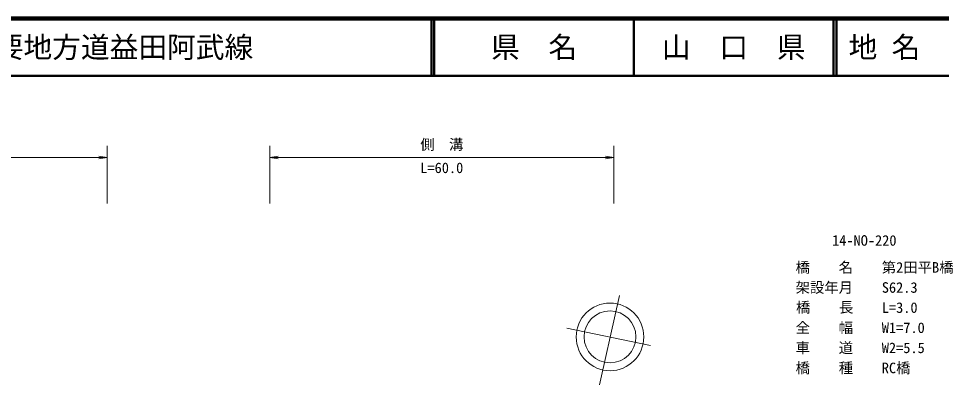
# Model space of a CAD drawing. Units: millimetres, scale not verified. Extents: x 40000 to 680000, y 20000 to 380000.
# Drawn here: x 225858 to 386560, y 317505 to 380000 of the extents above; entities that cross this region are included whole.
import ezdxf
from ezdxf.enums import TextEntityAlignment as Align

# ---------------------------------------------------------------- set-up
doc = ezdxf.new("R2010")
doc.units = ezdxf.units.MM
doc.header["$LTSCALE"] = 1000
for name, color, linetype, lineweight in [('M-BGD', 7, 'Continuous', 13), ('M-BMK-SRVR', 3, 'Continuous', 13), ('M-STR-STR1', 1, 'Continuous', 13), ('M-STR-STR3', 7, 'Continuous', 13), ('M-TTL', 2, 'Continuous', 140), ('M-TTL-LINE', 7, 'Continuous', 50)]:
    doc.layers.add(name, color=color, linetype=linetype, lineweight=lineweight)
doc.layers.add('M-TTL-TXT', color=7, linetype='Continuous')
doc.styles.add('ＭＳ ゴシック', font='')
doc.styles.get('ＭＳ ゴシック').set_extended_font_data('MS Gothic')

# ---------------------------------------------------------------- blocks, each defined once
blk = doc.blocks.new('open_arrow')
at = {"color": 0, "linetype": 'Continuous', "lineweight": -2}
blk.add_lwpolyline([(7.5, 1.25), (0, 0), (7.5, -1.25)], dxfattribs=at)

msp = doc.modelspace()

# ---------------------------------------------------------------- linework, layer by layer
at = {"layer": 'M-BGD'}
for points, knots in [([(105067, 337745), (105776, 336942), (106484, 336138), (107219, 335356), (107755, 334786), (108305, 334227), (108798, 333622), (109616, 332619), (110276, 331490), (111027, 330434), (111572, 329667), (112165, 328938), (112761, 328205), (113843, 326874), (114936, 325527), (116259, 324459), (116998, 323862), (117808, 323352), (118581, 322787), (119753, 321929), (120838, 320945), (122079, 320217), (123089, 319626), (124201, 319204), (125268, 318700), (126021, 318345), (126752, 317948), (127466, 317524), (128626, 316836), (129744, 316078), (130902, 315388), (131874, 314809), (132875, 314277), (133905, 313809), (134573, 313506), (135253, 313229), (135949, 313004), (138540, 312166), (141356, 312041), (144091, 312261), (146278, 312437), (148413, 312833), (150561, 313190), (152333, 313484), (154113, 313751), (155917, 313809), (157259, 313852), (158614, 313781), (159911, 313438), (160656, 313240), (161381, 312954), (162047, 312571), (162889, 312086), (163635, 311449), (164369, 310806), (164837, 310396), (165301, 309984), (165731, 309537), (166296, 308949), (166802, 308301), (167248, 307617), (167574, 307117), (167867, 306598), (168145, 306069), (168561, 305280), (168943, 304469), (169415, 303717), (170009, 302770), (170746, 301915), (171427, 301023), (172189, 300025), (172881, 298982), (173656, 297989), (174319, 297141), (175044, 296329), (175885, 295667), (176554, 295142), (177296, 294711), (178037, 294285), (179704, 293327), (181366, 292394), (183084, 291522), (184157, 290978), (185251, 290457), (186392, 290124), (188338, 289556), (190423, 289532), (192463, 289340), (194465, 289151), (196425, 288802), (198397, 288419), (199914, 288125), (201438, 287811), (202968, 287771), (205010, 287717), (207063, 288152), (209072, 288623), (211338, 289154), (213550, 289731), (215825, 290260), (216797, 290487), (217780, 290704), (218656, 291147), (219307, 291476), (219899, 291930), (220464, 292409), (221421, 293221), (222298, 294106), (223124, 295035), (224871, 297003), (226385, 299174), (227899, 301345)], [0, 0, 0, 0, 1, 1, 1, 2, 2, 2, 3, 3, 3, 4, 4, 4, 5, 5, 5, 6, 6, 6, 7, 7, 7, 8, 8, 8, 9, 9, 9, 10, 10, 10, 11, 11, 11, 12, 12, 12, 13, 13, 13, 14, 14, 14, 15, 15, 15, 16, 16, 16, 17, 17, 17, 18, 18, 18, 19, 19, 19, 20, 20, 20, 21, 21, 21, 22, 22, 22, 23, 23, 23, 24, 24, 24, 25, 25, 25, 26, 26, 26, 27, 27, 27, 28, 28, 28, 29, 29, 29, 30, 30, 30, 31, 31, 31, 32, 32, 32, 33, 33, 33, 34, 34, 34, 35, 35, 35, 36, 36, 36, 37, 37, 37, 37]), ([(104071, 336357), (104432, 335896), (104793, 335436), (105146, 334969), (105589, 334386), (106019, 333793), (106439, 333193), (107210, 332087), (107941, 330955), (108700, 329841), (109787, 328245), (110930, 326687), (112172, 325198), (113266, 323886), (114437, 322626), (115765, 321564), (116932, 320631), (118220, 319850), (119520, 319101), (120521, 318525), (121528, 317968), (122508, 317365), (123549, 316725), (124559, 316033), (125577, 315347), (126514, 314714), (127457, 314086), (128322, 313368), (129409, 312466), (130373, 311421), (131350, 310380), (132348, 309318), (133361, 308260), (134540, 307433), (135657, 306649), (136924, 306073), (138214, 305576), (139664, 305017), (141143, 304560), (142655, 304284), (144285, 303986), (145953, 303900), (147622, 303880), (150763, 303841), (153905, 304035), (156989, 304405), (157922, 304517), (158851, 304645), (159815, 304687), (160802, 304731), (161827, 304685), (162682, 304203), (163085, 303976), (163450, 303651), (163691, 303274), (164270, 302368), (164130, 301158), (164095, 300004), (164033, 297933), (164309, 296043), (164539, 294109), (164701, 292749), (164839, 291367), (165104, 289991), (165322, 288862), (165625, 287737), (166194, 286761), (166843, 285649), (167838, 284730), (168940, 284015), (169812, 283450), (170750, 283013), (171726, 282723), (173696, 282138), (175818, 282153), (177903, 282198), (180010, 282244), (182081, 282320), (184162, 282440), (186055, 282550), (187957, 282696), (189855, 282683), (192092, 282667), (194322, 282429), (196557, 282198), (199206, 281925), (201862, 281662), (204511, 281794), (205346, 281836), (206181, 281917), (207014, 281996), (209158, 282199), (211296, 282387), (213434, 282683), (215490, 282967), (217546, 283351), (219490, 284055), (220966, 284590), (222378, 285309), (223730, 286115), (225791, 287343), (227713, 288773), (229636, 290203)], [0, 0, 0, 0, 1, 1, 1, 2, 2, 2, 3, 3, 3, 4, 4, 4, 5, 5, 5, 6, 6, 6, 7, 7, 7, 8, 8, 8, 9, 9, 9, 10, 10, 10, 11, 11, 11, 12, 12, 12, 13, 13, 13, 14, 14, 14, 15, 15, 15, 16, 16, 16, 17, 17, 17, 18, 18, 18, 19, 19, 19, 20, 20, 20, 21, 21, 21, 22, 22, 22, 23, 23, 23, 24, 24, 24, 25, 25, 25, 26, 26, 26, 27, 27, 27, 28, 28, 28, 29, 29, 29, 30, 30, 30, 31, 31, 31, 32, 32, 32, 33, 33, 33, 34, 34, 34, 34])]:
    msp.add_open_spline(points, degree=3, knots=knots, dxfattribs=at)
at = {"layer": 'M-BMK-SRVR'}
for p, q in [((330500, 331807), (326015, 311904)), ((335866, 323079), (321333, 326100))]:
    msp.add_line(p, q, dxfattribs=at)
for radius in [5885, 4520]:
    msp.add_circle((328844, 324580), radius, dxfattribs=at)
at = {"layer": 'M-STR-STR3'}
for p, q in [((241326, 347805), (241326, 357805)), ((269599, 347805), (269599, 357805)), ((329531, 347805), (329531, 357805)), ((96141, 355805), (241326, 355805)), ((269599, 355805), (329531, 355805))]:
    msp.add_line(p, q, dxfattribs=at)
at = {"layer": 'M-TTL'}
msp.add_line((680000, 380000), (40000, 380000), dxfattribs=at)
at = {"layer": 'M-TTL-LINE'}
for p, q in [((297750, 380000), (297750, 370000)), ((298250, 380000), (298250, 370000)), ((333000, 380000), (333000, 370000)), ((367750, 380000), (367750, 370000)), ((368250, 380000), (368250, 370000)), ((40000, 370000), (680000, 370000))]:
    msp.add_line(p, q, dxfattribs=at)

# ---------------------------------------------------------------- block references
at = {"layer": 'M-STR-STR3', "xscale": 193, "yscale": 193, "rotation": 180}
for p in [(241326, 355805), (329531, 355805)]:
    msp.add_blockref('open_arrow', p, dxfattribs=at)
at = {"layer": 'M-STR-STR3', "xscale": 193, "yscale": 193}
msp.add_blockref('open_arrow', (269599, 355805), dxfattribs=at)

# ---------------------------------------------------------------- texts
at = {"layer": 'M-STR-STR1', "style": 'ＭＳ ゴシック'}
for s, p in [('14-NO-220', (367502, 339899)), ('橋\u3000\u3000名', (361156, 335210)), ('第2田平B橋', (376156, 335210)), ('架設年月', (361156, 331710)), ('S62.3', (376156, 331710)), ('橋\u3000  長', (361224, 328261)), ('L=3.0', (376156, 328210)), ('全\u3000\u3000幅', (361156, 324710)), ('W1=7.0', (376156, 324710)), ('車\u3000\u3000道', (361156, 321210)), ('W2=5.5', (376156, 321210)), ('橋\u3000\u3000種', (361156, 317710)), ('RC橋', (376156, 317710))]:
    msp.add_text(s, height=1833, dxfattribs=at).set_placement(p, align=Align.BOTTOM_LEFT)
at = {"layer": 'M-STR-STR3', "style": 'ＭＳ ゴシック'}
for s, p in [('側\u3000溝', (295815, 356602)), ('L=60.0', (295815, 352543))]:
    msp.add_text(s, height=1833, dxfattribs=at).set_placement(p, align=Align.BOTTOM_LEFT)
at = {"layer": 'M-TTL-TXT', "style": 'ＭＳ ゴシック'}
for s, p in [('主要地方道益田阿武線', (216734, 375000)), ('地 名', (370380, 375000))]:
    msp.add_text(s, height=3666, dxfattribs=at).set_placement(p, align=Align.MIDDLE_LEFT)
for s, p in [('県\u3000名', (315625, 375000)), ('山\u3000口\u3000県', (350375, 375000))]:
    msp.add_text(s, height=3666, dxfattribs=at).set_placement(p, align=Align.MIDDLE_CENTER)

doc.saveas('drawing.dxf')
